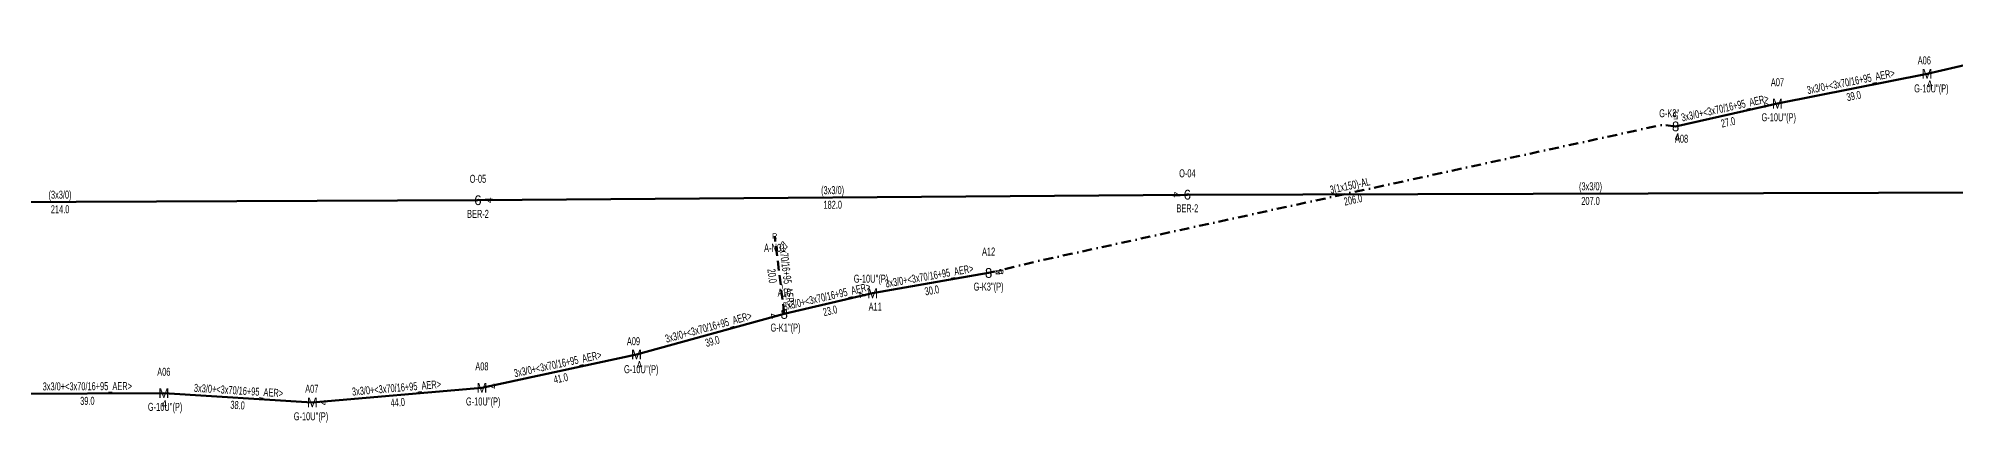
# Model space of a CAD drawing. Header units: millimetres. Extents: x 542876 to 548433, y 4216806 to 4221056.
# Drawn here: x 547455.1 to 547946.2, y 4220798.4 to 4220897.1 of the extents above; entities that cross this region are included whole.
import ezdxf
from ezdxf.enums import TextEntityAlignment as Align

# ---------------------------------------------------------------- set-up
doc = ezdxf.new("R2010")
doc.units = ezdxf.units.MM
doc.linetypes.add('DASHDOT', pattern=[5, 2.5, -1.25, 0, -1.25])
doc.linetypes.add('DASHED', pattern=[3.75, 2.5, -1.25])
for name, color, linetype, lineweight in [('DIREK_ENH_MEVCUT', 6, 'Continuous', 25), ('DIREK_OG_YENI', 10, 'Continuous', 25), ('HAT_AG_HAVAI_ILERDE', 3, 'DASHED', 50), ('HAT_ENH_HAVAI_MEVCUT', 6, 'Continuous', 70), ('HAT_OG_HAVAI_YENI', 1, 'Continuous', 70), ('HAT_OG_YERALTI_YENI', 1, 'DASHDOT', 70), ('NODE_AG_MEVCUT', 5, 'Continuous', 25)]:
    doc.layers.add(name, color=color, linetype=linetype, lineweight=lineweight)
doc.styles.add('Direk', font='B_CAD')
doc.styles.get("Standard").update_dxf_attribs({"font": 'Arial'})

msp = doc.modelspace()

# ---------------------------------------------------------------- linework, layer by layer
at = {"layer": 'HAT_AG_HAVAI_ILERDE'}
msp.add_line((547646.155645, 4220826.355659), (547643.705164, 4220846.351403), dxfattribs=at)
at = {"layer": 'HAT_ENH_HAVAI_MEVCUT'}
for p, q in [((547567.689911, 4220855.535762), (547353.59, 4220854.649)), ((547749.427, 4220856.95), (547567.689911, 4220855.535762)), ((547955.992, 4220857.503), (547749.427, 4220856.95))]:
    msp.add_line(p, q, dxfattribs=at)
at = {"layer": 'HAT_OG_HAVAI_YENI'}
for p, q in [((547977.978502, 4220897.084668), (547938.917649, 4220887.981424)), ((547938.917649, 4220887.981424), (547900.588025, 4220880.312695)), ((547874.503205, 4220874.468382), (547900.588025, 4220880.312695)), ((547698.513101, 4220836.869274), (547668.784494, 4220831.651448)), ((547668.784494, 4220831.651448), (547646.155645, 4220826.355659)), ((547646.155645, 4220826.355659), (547608.316433, 4220815.957539)), ((547608.316433, 4220815.957539), (547568.701871, 4220807.399638)), ((547487.220723, 4220806.017542), (547448.031062, 4220805.849026)), ((547525.255888, 4220803.660922), (547487.220723, 4220806.017542)), ((547568.701871, 4220807.399638), (547525.255888, 4220803.660922))]:
    msp.add_line(p, q, dxfattribs=at)
at = {"layer": 'HAT_OG_YERALTI_YENI', "flags": 128}
msp.add_lwpolyline([(547874.503205, 4220874.468382), (547871.272376, 4220874.923604), (547711.651765, 4220840.02216), (547698.513101, 4220836.869274)], dxfattribs=at)

# ---------------------------------------------------------------- texts
at = {"layer": 'DIREK_ENH_MEVCUT', "width": 0.53}
for s, p in [('O-05', (547567.689911, 4220861.035762)), ('O-04', (547749.427, 4220862.45)), ('BER-2', (547567.689911, 4220852.035762)), ('BER-2', (547749.427, 4220853.45))]:
    msp.add_text(s, height=2.05, dxfattribs=at).set_placement(p, align=Align.MIDDLE_CENTER)
at = {"layer": 'DIREK_ENH_MEVCUT', "style": 'Direk'}
for p in [(547567.689911, 4220855.535762), (547749.427, 4220856.95)]:
    msp.add_text('6', height=2.5, dxfattribs=at).set_placement(p, align=Align.MIDDLE_CENTER)
at = {"layer": 'DIREK_ENH_MEVCUT', "color": 32, "style": 'Direk'}
for rotation, p in [(450.222928, (547570.48989, 4220855.546656)), (270.222928, (547746.627021, 4220856.939106))]:
    msp.add_text('4', height=2, rotation=rotation, dxfattribs=at).set_placement(p, align=Align.MIDDLE_CENTER)
at = {"layer": 'DIREK_OG_YENI', "width": 0.53}
for s, p in [('A06', (547938.215954, 4220891.410364)), ('A07', (547900.588025, 4220885.812695)), ("G-10U''(P)", (547940.022935, 4220884.2281)), ("G-K3''", (547872.868441, 4220877.849502)), ("G-10U''(P)", (547900.925235, 4220876.812695)), ('A08', (547876.026715, 4220871.317364)), ('A12', (547698.513101, 4220842.369274)), ("G-10U''(P)", (547668.37836, 4220835.399721)), ('A10', (547646.155645, 4220831.855659)), ("G-K3''(P)", (547698.513101, 4220833.369274)), ('A11', (547669.465342, 4220828.218308)), ("G-K1''(P)", (547646.492855, 4220822.855659)), ('A09', (547607.531154, 4220819.368306)), ('A06', (547487.220723, 4220811.517542)), ('A08', (547568.701871, 4220812.899638)), ("G-10U''(P)", (547609.52206, 4220812.185669)), ('A07', (547525.125574, 4220807.158495)), ("G-10U''(P)", (547487.557933, 4220802.517542)), ("G-10U''(P)", (547524.924987, 4220800.089354)), ("G-10U''(P)", (547569.039081, 4220803.899638))]:
    msp.add_text(s, height=2.05, dxfattribs=at).set_placement(p, align=Align.MIDDLE_CENTER)
at = {"layer": 'DIREK_OG_YENI', "style": 'Direk'}
for s, p in [('M', (547938.917649, 4220887.981424)), ('M', (547900.588025, 4220880.312695)), ('8', (547874.503205, 4220874.468382)), ('8', (547698.513101, 4220836.869274)), ('M', (547668.784494, 4220831.651448)), ('8', (547646.155645, 4220826.355659)), ('M', (547608.316433, 4220815.957539)), ('M', (547487.220723, 4220806.017542)), ('M', (547568.701871, 4220807.399638)), ('M', (547525.255888, 4220803.660922))]:
    msp.add_text(s, height=2.5, dxfattribs=at).set_placement(p, align=Align.MIDDLE_CENTER)
at = {"layer": 'DIREK_OG_YENI', "color": 32, "style": 'Direk'}
for s, rotation, p in [('4', 373.861357, (547939.588454, 4220885.262965)), ('4', 276.314293, (547897.805011, 4220880.004745)), ('5', 180.435809, (547874.481908, 4220877.268301)), ('4', 368.89176, (547874.935996, 4220871.702032)), ('4', 456.747057, (547701.293709, 4220837.198235)), ('5', 94.977447, (547701.302542, 4220837.112212)), ('4', 279.677891, (547666.024343, 4220831.180742)), ('4', 281.176117, (547643.408744, 4220825.812948)), ('4', 374.958005, (547609.039143, 4220813.252416)), ('4', 458.846726, (547571.468561, 4220807.830255)), ('4', 362.874796, (547487.361153, 4220803.221066)), ('4', 449.812589, (547528.055873, 4220803.651764))]:
    msp.add_text(s, height=2, rotation=rotation, dxfattribs=at).set_placement(p, align=Align.MIDDLE_CENTER)
at = {"layer": 'HAT_AG_HAVAI_ILERDE', "lineweight": 30, "width": 0.53}
msp.add_text('<3x70/16+95_AER>', height=2.05, rotation=276.986768, dxfattribs=at).set_placement((547645.774093, 4220836.456925, 273821.852582), align=Align.CENTER)
msp.add_text('20.0', height=2.05, rotation=276.986768, dxfattribs=at).set_placement((547644.086716, 4220836.250137, 273821.852582), align=Align.TOP_CENTER)
at = {"layer": 'HAT_ENH_HAVAI_MEVCUT', "lineweight": 30, "width": 0.53}
for rotation, p in [(360.153388, (547852.707224, 4220858.076497, 273874.7135)), (360.237307, (547460.636435, 4220855.942374, 273676.795)), (360.445854, (547658.551841, 4220857.092855, 273783.844956))]:
    msp.add_text('(3x3/0)', height=2.05, rotation=rotation, dxfattribs=at).set_placement(p, align=Align.CENTER)
for s, rotation, p in [('182.0', 360.445854, (547658.56507, 4220855.392907, 273783.844956)), ('207.0', 360.153388, (547852.711776, 4220856.376503, 273874.7135)), ('214.0', 360.237307, (547460.643476, 4220854.242388, 273676.795))]:
    msp.add_text(s, height=2.05, rotation=rotation, dxfattribs=at).set_placement(p, align=Align.TOP_CENTER)
at = {"layer": 'HAT_OG_HAVAI_YENI', "lineweight": 30, "width": 0.53}
for rotation, p in [(371.313964, (547919.58608, 4220884.980542, 273950.294013)), (12.628584, (547887.35978, 4220878.219975, 273950.294013)), (369.954892, (547683.501856, 4220835.097563, 273834.392247)), (373.171773, (547657.276379, 4220829.831191, 273823.077823)), (375.365463, (547627.01081, 4220821.976216, 273804.158216)), (372.19023, (547588.329668, 4220812.509422, 273784.350936)), (360.24637, (547467.622237, 4220806.783276, 273724.015531)), (356.454545, (547506.29087, 4220805.687605, 273743.610362)), (364.918434, (547546.906003, 4220806.37715, 273762.627944))]:
    msp.add_text('3x3/0+<3x70/16+95_AER>', height=2.05, rotation=rotation, dxfattribs=at).set_placement(p, align=Align.CENTER)
for s, rotation, p in [('39.0', 371.313964, (547919.919594, 4220883.313578, 273950.294013)), ('27.0', 12.628584, (547887.731451, 4220876.561102, 273950.294013)), ('30.0', 369.954892, (547683.795739, 4220833.423158, 273834.392247)), ('23.0', 373.171773, (547657.66376, 4220828.175916, 273823.077823)), ('39.0', 375.365463, (547627.461268, 4220820.336982, 273804.158216)), ('41.0', 372.19023, (547588.688636, 4220810.847754, 273784.350936)), ('39.0', 360.24637, (547467.629547, 4220805.083292, 273724.015531)), ('38.0', 356.454545, (547506.185741, 4220803.990859, 273743.610362)), ('44.0', 364.918434, (547547.051756, 4220804.68341, 273762.627944))]:
    msp.add_text(s, height=2.05, rotation=rotation, dxfattribs=at).set_placement(p, align=Align.TOP_CENTER)
at = {"layer": 'HAT_OG_YERALTI_YENI', "lineweight": 30, "width": 0.53}
msp.add_text('3(1x150)-AL', height=2.05, rotation=372.333755, dxfattribs=at).set_placement((547791.280506, 4220858.303264), align=Align.CENTER)
msp.add_text('206.0', height=2.05, rotation=372.333755, dxfattribs=at).set_placement((547791.643636, 4220856.6425), align=Align.TOP_CENTER)
at = {"layer": 'NODE_AG_MEVCUT', "style": 'Direk'}
msp.add_text('R', height=1.4, dxfattribs=at).set_placement((547643.705164, 4220846.351403), align=Align.MIDDLE_CENTER)
at = {"layer": 'NODE_AG_MEVCUT', "width": 0.6}
msp.add_text('A-N01', height=2.1, dxfattribs=at).set_placement((547643.705164, 4220844.351403), align=Align.TOP_CENTER)

doc.saveas('drawing.dxf')
